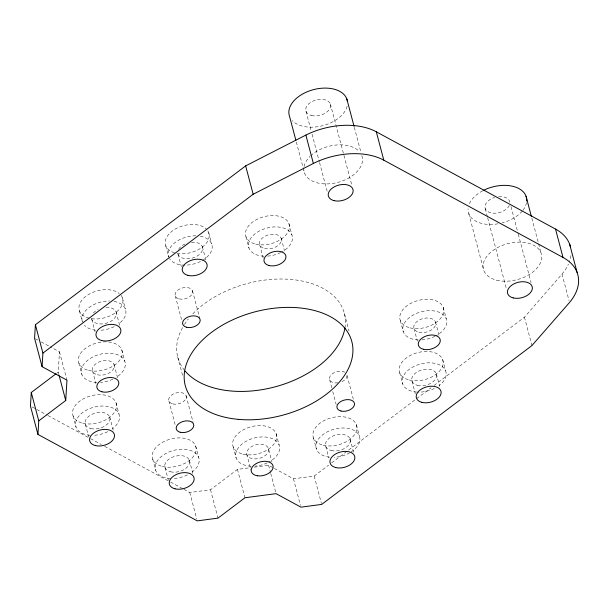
<?xml version="1.0" encoding="UTF-8"?>
<svg xmlns="http://www.w3.org/2000/svg" width="609" height="609" viewBox="0 0 609 609"><rect width="100%" height="100%" fill="white"/><g stroke="black" fill="none" stroke-linecap="round" stroke-linejoin="round"><path stroke-width="0.46" stroke-dasharray="3.04 2.28" d="M58.959 374.87L58.228 372.122L59.469 351.796L50.341 346.848M434.118 385.428L524.44 317.19L562.023 274.103A59.918 37.218 -14.8 0 0 568.448 264.085M56.736 373.256L58.228 372.122M183.918 489.331L189.757 492.498L210.493 489.758L237.449 469.387L250.649 467.643M274.362 468.428L293.447 478.788L314.183 476.04L328.609 465.147M331.646 462.855L415.901 399.192M416.655 398.621L431.081 387.727M254.417 467.149L268.554 465.276L273.532 467.978M35.406 338.741L37.895 340.088M41.214 341.893L49.512 346.392M32.117 406.941L47.129 415.094M47.966 415.544L89.668 438.175M90.505 438.632L101.345 444.517M104.679 446.328L169.736 481.635M170.573 482.084L183.081 488.875M562.023 274.103L569.042 300.64M531.84 218.167L538.364 242.884M538.607 243.798L541.028 252.948M511.02 206.702L518.031 233.239M518.274 234.161L531.094 282.667M524.44 317.19L531.939 345.562M485.236 208.605L487.413 216.842M487.649 217.763L506.513 289.153M468.77 213.614L483.767 270.366M443.253 307.431L446.252 318.781M435.511 322.047L439.066 335.49M442.644 359.599L445.643 370.95M436.341 373.774L439.652 386.319M414.044 328.578L417.355 341.124M354.316 127.311L361.084 152.935M400.303 320.494L403.303 331.844M412.004 381.173L415.315 393.719M330.352 103.941L351.873 185.402M399.694 372.655L402.694 384.005M306.015 111.34L311.092 130.562M312.059 134.224L319.314 161.682M319.558 162.595L327.299 191.888M344.412 313.536L349.003 330.923M296.324 141.973L304.546 173.093M353.334 399.2L346.803 374.489A8.99 5.58 -14.8 0 1 340.157 382.353M356.387 424.77L359.386 436.12M350.084 438.944L353.631 452.388M288.925 223.678L291.924 235.028M329.629 379.712L331.806 387.948M332.773 391.61L336.153 404.422M281.191 238.294L284.502 250.832M325.746 446.351L328.822 457.998M313.437 437.825L316.436 449.176M259.716 244.818L263.263 258.262M314.183 476.04L321.438 503.498M245.975 236.734L248.974 248.084M293.447 478.788L300.458 505.325M276.128 433.699L279.128 445.05M268.607 449.176A11.236 6.981 -14.8 0 1 253.078 458.783A11.236 6.981 -14.8 0 1 251.273 446.785A11.236 6.981 -14.8 0 1 268.607 449.176L271.926 461.721M208.666 232.608L211.666 243.958M268.554 465.276L270.495 472.599M270.731 473.513L276.052 493.648M202.363 246.79L205.911 260.233M246.698 453.987L250.954 470.118M192.482 290.729L199.737 318.187M233.178 446.762L236.178 458.113M237.449 469.387L244.947 497.766M178.026 254.189L181.337 266.734M165.717 245.671L168.716 257.021A22.472 13.954 -14.8 0 1 196.73 235.858M175.301 295.951L181.832 320.669M177.699 356.904L182.776 376.126M186.08 395.743L193.091 422.288M210.493 489.758L217.992 518.13M195.664 446.024L198.663 457.374M189.353 460.206L192.908 473.642M168.899 400.966L175.43 425.676M189.757 492.498L196.768 519.043M122.409 297.778L125.408 309.128M165.016 467.605L168.335 480.151M116.106 311.96L119.653 325.404M152.714 459.087L155.714 470.437M121.8 349.947L124.799 361.297M114.066 364.563L117.613 377.999M116.007 402.793L119.006 414.143M91.769 319.36L95.08 331.905M109.704 416.975L113.251 430.418M79.459 310.841L82.459 322.191M92.591 371.087L95.902 383.632M78.858 363.002L81.85 374.352M85.367 424.374L88.678 436.919M59.469 351.796L66.967 380.176M73.065 415.856L76.064 427.206M96.785 382.46A22.472 13.954 -14.8 0 1 84.217 363.771A22.472 13.954 -14.8 0 1 118.138 354.948A22.472 13.954 -14.8 0 1 116.022 377.458M112.832 379.171A22.472 13.954 -14.8 0 1 100.538 382.399M114.028 301.409A22.472 13.954 -14.8 0 1 118.869 323.767M114.172 326.652A22.472 13.954 -14.8 0 1 100.196 330.291M95.59 330.162A22.472 13.954 -14.8 0 1 84.445 325.366M82.192 321.324A22.472 13.954 -14.8 0 1 109.559 300.998M121.046 295.342A22.472 13.954 -14.8 0 1 116.045 312.28A22.472 13.954 -14.8 0 1 90.84 318.568M89.18 318.21A22.472 13.954 -14.8 0 1 85.176 296.857A22.472 13.954 -14.8 0 1 119.25 293.515M106.05 307.37A12.736 7.909 -14.8 0 1 116.349 314.488A12.736 7.909 -14.8 0 1 103.614 323.782A12.736 7.909 -14.8 0 1 91.472 318.012M93.39 313.018A12.736 7.909 -14.8 0 1 98.133 309.433M191.5 242.253A12.736 7.909 -14.8 0 1 202.645 248.959A12.736 7.909 -14.8 0 1 190.145 258.566A12.736 7.909 -14.8 0 1 177.729 252.842M178.65 249.256A12.736 7.909 -14.8 0 1 187.443 243.052M170.649 478.537A22.472 13.954 -14.8 0 1 157.624 460.465A22.472 13.954 -14.8 0 1 190.518 450.462A22.472 13.954 -14.8 0 1 192.124 472.013M187.427 474.898A22.472 13.954 -14.8 0 1 172.499 478.56M90.094 435.26A22.472 13.954 -14.8 0 1 78.272 416.83A22.472 13.954 -14.8 0 1 111.12 407.322A22.472 13.954 -14.8 0 1 112.467 428.782M107.778 431.667A22.472 13.954 -14.8 0 1 93.794 435.306M337.866 382.848A8.99 5.58 -14.8 0 1 330.223 375.974A8.99 5.58 -14.8 0 1 344.686 372.213M192.809 313.886A86.128 53.501 -14.8 0 1 290.691 279.409A86.128 53.501 -14.8 0 1 345.105 326.782M184.512 370.31A86.128 53.501 -14.8 0 1 182.571 327.551M184.436 324.437A86.128 53.501 -14.8 0 1 188.272 319.086M207.852 230.956A22.472 13.954 -14.8 0 1 201.769 247.513A22.472 13.954 -14.8 0 1 177.097 253.397M174.486 252.781A22.472 13.954 -14.8 0 1 172.682 230.72A22.472 13.954 -14.8 0 1 206.679 229.433M200.285 236.239A22.472 13.954 -14.8 0 1 202.089 260.599M200.43 261.482A22.472 13.954 -14.8 0 1 169.538 258.68M251.114 466.22A22.472 13.954 -14.8 0 1 238.873 447.12A22.472 13.954 -14.8 0 1 273.388 439.135A22.472 13.954 -14.8 0 1 268.729 462.14M267.161 462.924A22.472 13.954 -14.8 0 1 254.867 466.151M418.238 339.951A22.472 13.954 -14.8 0 1 405.997 320.844A22.472 13.954 -14.8 0 1 440.513 312.866A22.472 13.954 -14.8 0 1 435.854 335.871M435.016 336.305A22.472 13.954 -14.8 0 1 421.991 339.883M263.91 256.191A22.472 13.954 -14.8 0 1 251.669 237.091A22.472 13.954 -14.8 0 1 286.184 229.106A22.472 13.954 -14.8 0 1 281.525 252.118M280.688 252.545A22.472 13.954 -14.8 0 1 267.663 256.123M329.568 457.146A22.472 13.954 -14.8 0 1 319.474 437.78A22.472 13.954 -14.8 0 1 353.19 429.977A22.472 13.954 -14.8 0 1 350.609 452.281M349.81 452.753A22.472 13.954 -14.8 0 1 334.174 457.275M416.723 392.059A22.472 13.954 -14.8 0 1 404.901 373.629A22.472 13.954 -14.8 0 1 437.757 364.121A22.472 13.954 -14.8 0 1 439.104 385.581M434.407 388.466A22.472 13.954 -14.8 0 1 417.629 392.112M361.807 155.683A29.955 18.613 -14.8 0 1 337.12 182.586A29.955 18.613 -14.8 0 1 303.861 169.919M304.058 166.584A29.955 18.613 -14.8 0 1 310.011 156.384M310.62 155.805A29.955 18.613 -14.8 0 1 359.158 151.451M570.899 255.567A59.918 37.218 -14.8 0 1 569.156 262.388M347.107 106.293A29.955 18.613 -14.8 0 1 322.762 125.682A29.955 18.613 -14.8 0 1 292.198 120.582M526.519 202.706A29.955 18.613 -14.8 0 1 522.781 210.44M522.217 211.133A29.955 18.613 -14.8 0 1 502.197 222.886M497.934 223.815A29.955 18.613 -14.8 0 1 468.07 208.788M469.372 203.695A29.955 18.613 -14.8 0 1 482.914 190.678M509.314 205.423A12.736 7.909 -14.8 0 1 488.235 211.833A12.736 7.909 -14.8 0 1 494.653 197.468M498.71 196.669A12.736 7.909 -14.8 0 1 509.862 202.553M88.571 370.379A22.472 13.954 -14.8 0 0 122.325 353.563A22.472 13.954 -14.8 0 0 90.086 345.486A22.472 13.954 -14.8 0 0 88.571 370.379M418.901 332.263A11.236 6.981 -14.8 0 0 435.778 323.859A11.236 6.981 -14.8 0 0 419.654 319.816A11.236 6.981 -14.8 0 0 418.901 332.263M264.572 248.502A11.236 6.981 -14.8 0 0 281.449 240.098A11.236 6.981 -14.8 0 0 265.334 236.056A11.236 6.981 -14.8 0 0 264.572 248.502M97.448 374.779A11.236 6.981 -14.8 0 0 114.325 366.374A11.236 6.981 -14.8 0 0 98.209 362.332A11.236 6.981 -14.8 0 0 97.448 374.779M179.191 298.905A8.99 5.58 -14.8 0 0 192.688 292.175A8.99 5.58 -14.8 0 0 179.792 288.94A8.99 5.58 -14.8 0 0 179.191 298.905M162.428 466.456A22.472 13.954 -14.8 0 0 196.182 449.648A22.472 13.954 -14.8 0 0 163.95 441.563A22.472 13.954 -14.8 0 0 162.428 466.456M90.87 428.553A12.736 7.909 -14.8 0 0 110.001 419.022A12.736 7.909 -14.8 0 0 91.731 414.447A12.736 7.909 -14.8 0 0 90.87 428.553M170.528 471.785A12.736 7.909 -14.8 0 0 189.65 462.254A12.736 7.909 -14.8 0 0 171.388 457.679A12.736 7.909 -14.8 0 0 170.528 471.785M172.789 403.912A8.99 5.58 -14.8 0 0 186.293 397.19A8.99 5.58 -14.8 0 0 173.398 393.954A8.99 5.58 -14.8 0 0 172.789 403.912M242.9 454.131A22.472 13.954 -14.8 0 0 276.653 437.323A22.472 13.954 -14.8 0 0 244.415 429.238A22.472 13.954 -14.8 0 0 242.9 454.131M410.024 327.863A22.472 13.954 -14.8 0 0 443.778 311.054A22.472 13.954 -14.8 0 0 411.539 302.97A22.472 13.954 -14.8 0 0 410.024 327.863M255.696 244.11A22.472 13.954 -14.8 0 0 289.45 227.294A22.472 13.954 -14.8 0 0 257.211 219.217A22.472 13.954 -14.8 0 0 255.696 244.11M82.778 423.225A22.472 13.954 -14.8 0 0 116.532 406.416A22.472 13.954 -14.8 0 0 84.293 398.332A22.472 13.954 -14.8 0 0 82.778 423.225M331.25 450.523A12.736 7.909 -14.8 0 0 350.381 441A12.736 7.909 -14.8 0 0 332.111 436.417A12.736 7.909 -14.8 0 0 331.25 450.523M323.158 445.202A22.472 13.954 -14.8 0 0 356.912 428.386A22.472 13.954 -14.8 0 0 324.673 420.309A22.472 13.954 -14.8 0 0 323.158 445.202M409.415 380.031A22.472 13.954 -14.8 0 0 443.169 363.215A22.472 13.954 -14.8 0 0 410.93 355.138A22.472 13.954 -14.8 0 0 409.415 380.031M417.508 385.352A12.736 7.909 -14.8 0 0 436.638 375.829A12.736 7.909 -14.8 0 0 418.368 371.246A12.736 7.909 -14.8 0 0 417.508 385.352M496.716 280.193A29.955 18.613 -14.8 0 0 541.721 257.774A29.955 18.613 -14.8 0 0 498.741 247.003A29.955 18.613 -14.8 0 0 496.716 280.193M311.519 115.52A12.736 7.909 -14.8 0 0 330.649 105.989A12.736 7.909 -14.8 0 0 312.379 101.414A12.736 7.909 -14.8 0 0 311.519 115.52"/><path stroke-width="0.91" d="M55.982 373.819L31.272 392.493L30.45 406.043L37.948 434.415L197.247 520.87L217.992 518.13L244.947 497.766L276.052 493.648L300.945 507.16L321.681 504.419L531.939 345.562L569.522 302.475A59.918 37.218 -14.8 0 0 563.02 257.447L555.522 229.068L376.309 131.803A59.918 37.218 -14.8 0 0 305.87 135.076L245.655 165.884L35.406 324.742L34.576 338.292L42.074 366.664L66.967 380.176L65.726 400.501L38.77 420.865L37.948 434.415M42.074 366.664L42.904 353.113L35.406 324.742M42.904 353.113L253.154 194.256L313.369 163.456A59.918 37.218 -14.8 0 1 383.807 160.175L563.02 257.447M569.659 244.239L577.157 272.619M526.031 196.197L531.352 216.34M376.309 131.803L383.807 160.175M346.818 98.932L354.073 126.39M305.87 135.076L313.369 163.456M295.837 140.146L289.549 116.349A29.955 18.613 -14.8 0 1 313.605 89.607A29.955 18.613 -14.8 0 1 347.412 101.292M245.655 165.884L253.154 194.256M59.195 375.783L65.726 400.501M31.272 392.493L38.77 420.865M344.976 327.695A86.128 53.501 -14.8 0 1 275.572 386.715A86.128 53.501 -14.8 0 1 185.106 371.026M555.522 229.068A59.918 37.218 -14.8 0 1 570.435 246.774M483.752 190.252A29.955 18.613 -14.8 0 1 526.732 201.031M423.4 349.284A11.236 6.981 -14.8 0 0 440.277 340.88A11.236 6.981 -14.8 0 0 424.153 336.838A11.236 6.981 -14.8 0 0 423.4 349.284M269.071 265.532A11.236 6.981 -14.8 0 0 285.948 257.127A11.236 6.981 -14.8 0 0 269.833 253.085A11.236 6.981 -14.8 0 0 269.071 265.532M257.577 475.804A11.236 6.981 -14.8 0 0 273.106 466.197A11.236 6.981 -14.8 0 0 255.772 463.814A11.236 6.981 -14.8 0 0 257.577 475.804M101.947 391.8A11.236 6.981 -14.8 0 0 118.824 383.396A11.236 6.981 -14.8 0 0 102.708 379.354A11.236 6.981 -14.8 0 0 101.947 391.8M186.681 327.277A8.99 5.58 -14.8 0 0 200.186 320.555A8.99 5.58 -14.8 0 0 187.29 317.319A8.99 5.58 -14.8 0 0 186.681 327.277M188.029 275.39A12.736 7.909 -14.8 0 0 207.151 265.867A12.736 7.909 -14.8 0 0 188.889 261.284A12.736 7.909 -14.8 0 0 188.029 275.39M175.019 488.806A12.736 7.909 -14.8 0 0 194.149 479.283A12.736 7.909 -14.8 0 0 175.879 474.7A12.736 7.909 -14.8 0 0 175.019 488.806M341.01 411.029A8.99 5.58 -14.8 0 0 354.514 404.307A8.99 5.58 -14.8 0 0 341.619 401.072A8.99 5.58 -14.8 0 0 341.01 411.029M180.287 432.291A8.99 5.58 -14.8 0 0 193.784 425.562A8.99 5.58 -14.8 0 0 180.888 422.334A8.99 5.58 -14.8 0 0 180.287 432.291M101.772 340.56A12.736 7.909 -14.8 0 0 120.894 331.037A12.736 7.909 -14.8 0 0 102.632 326.454A12.736 7.909 -14.8 0 0 101.772 340.56M238.264 419.35A86.128 53.501 -14.8 0 0 351.903 341.908A86.128 53.501 -14.8 0 0 215.479 329.522A86.128 53.501 -14.8 0 0 238.264 419.35M95.369 445.575A12.736 7.909 -14.8 0 0 114.5 436.052A12.736 7.909 -14.8 0 0 96.23 431.469A12.736 7.909 -14.8 0 0 95.369 445.575M335.749 467.552A12.736 7.909 -14.8 0 0 354.872 458.021A12.736 7.909 -14.8 0 0 336.61 453.446A12.736 7.909 -14.8 0 0 335.749 467.552M422.007 402.382A12.736 7.909 -14.8 0 0 441.129 392.851A12.736 7.909 -14.8 0 0 422.867 388.276A12.736 7.909 -14.8 0 0 422.007 402.382M334.014 200.643A12.736 7.909 -14.8 0 0 353.136 191.112A12.736 7.909 -14.8 0 0 334.874 186.537A12.736 7.909 -14.8 0 0 334.014 200.643M513.227 297.908A12.736 7.909 -14.8 0 0 532.357 288.384A12.736 7.909 -14.8 0 0 514.087 283.802A12.736 7.909 -14.8 0 0 513.227 297.908"/></g></svg>
